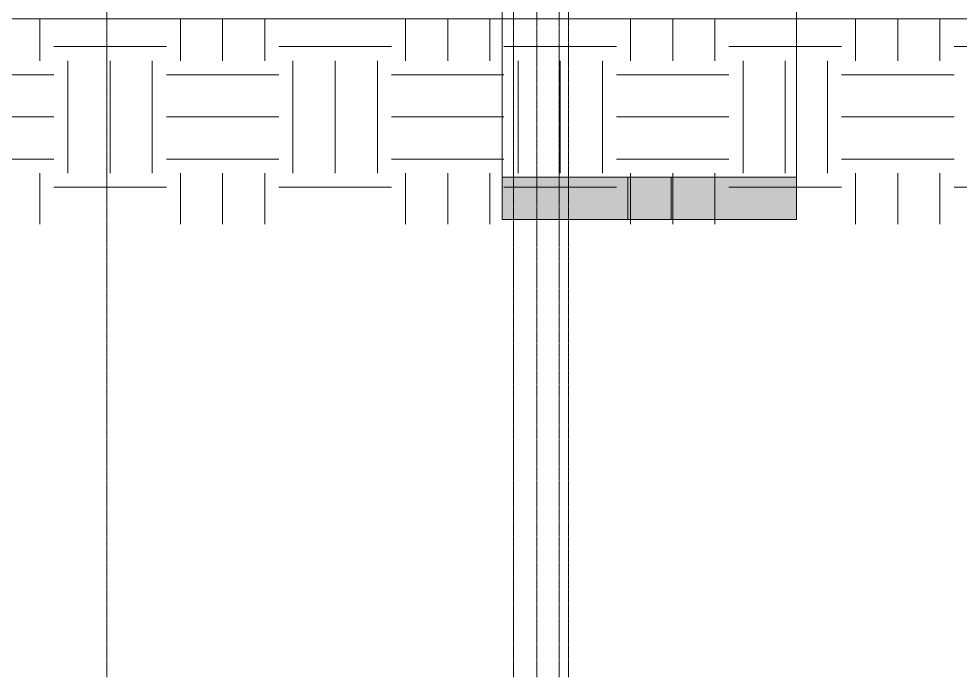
# Model space of a CAD drawing. Header units: inches. Extents: x -23565 to -43, y -324 to 853.
# Drawn here: x -8757 to -8355.5, y -293 to -12 of the extents above; entities that cross this region are included whole.
import ezdxf

# ---------------------------------------------------------------- set-up
doc = ezdxf.new("R2010")
doc.units = ezdxf.units.IN
doc.header["$MEASUREMENT"] = 0
doc.linetypes.add('Grid Line 1_2_', pattern=[0.875, 0.5, -0.125, 0.125, -0.125])
for name, color, linetype, lineweight in [('C-TOPO', 7, 'Continuous', 13), ('G-ANNO-SYMB', 111, 'Continuous', 9), ('S-GRID', 1, 'Continuous', 9)]:
    doc.layers.add(name, color=color, linetype=linetype, lineweight=lineweight)

# ---------------------------------------------------------------- blocks, each defined once
blk = doc.blocks.new('Section - 3_32_ x 3_8_-18514-Building Section - North_South looking West _ Fitness Center')
at = {"layer": 'G-ANNO-SYMB'}
blk.add_hatch(color=256, dxfattribs=at).paths.add_polyline_path([(-22320.83, -79.66), (-22248.83, -79.66), (-22248.83, -97.66), (-22320.83, -97.66)], flags=0)
for p, q in [((-22320.83, -79.66), (-22320.83, -97.66)), ((-22248.83, -79.66), (-22320.83, -79.66)), ((-22248.83, -97.66), (-22248.83, -79.66)), ((-22320.83, -97.66), (-22248.83, -97.66))]:
    blk.add_line(p, q, dxfattribs=at)

msp = doc.modelspace()

# ---------------------------------------------------------------- hatches: boundary and pattern name
at = {"layer": 'C-TOPO', "lineweight": 9}
h = msp.add_hatch(dxfattribs=at)
h.set_pattern_fill('FP_51', color=8, style=0, pattern_type=2)
h.set_pattern_definition([(0, (-21606.15, 72.08), (48, 48), [48, -48]), (0, (-21606.15, 90.08), (48, 48), [48, -48]), (0, (-21606.15, 108.08), (48, 48), [48, -48]), (90, (-21600.15, 114.08), (-48, 48), [48, -48]), (90, (-21582.15, 114.08), (-48, 48), [48, -48]), (90, (-21564.15, 114.08), (-48, 48), [48, -48])])
h.paths.add_polyline_path([(-7970.95548, -99.61925), (-7308.77195, -99.61925), (-7308.77195, -48), (-7313.77195, -48), (-7313.77195, -36), (-7308.77195, -36), (-7308.77195, -12.00628), (-8967.27195, -12.00628), (-8967.27195, -36), (-8962.27195, -36), (-8962.27195, -48), (-8967.27195, -48), (-8967.27195, -99.61925), (-8125.87948, -99.61925)], flags=0)

# ---------------------------------------------------------------- linework, layer by layer
at = {"layer": 'C-TOPO'}
msp.add_line((-7415.25502, -12.00628), (-8967.27195, -12.00628), dxfattribs=at)
at = {"layer": 'C-TOPO', "color": 8, "lineweight": 9}
msp.add_line((-7415.25624, -12.00628), (-8967.27138, -12.00628), dxfattribs=at)
at = {"layer": 'G-ANNO-SYMB'}
for p, q in [((-8550.8261, 545.15708), (-8550.8261, -79.66081)), ((-8425.30222, 545.15708), (-8425.30222, -79.66081))]:
    msp.add_line(p, q, dxfattribs=at)
at = {"layer": 'S-GRID', "linetype": 'Grid Line 1_2_'}
for p, q in [((-8719.52195, -293.03588), (-8719.52195, 738.65708)), ((-8719.52195, -293.03588), (-8719.52195, 738.65708)), ((-8546.02195, -293.03588), (-8546.02195, 738.65708)), ((-8536.02195, -293.03588), (-8536.02195, 738.65708)), ((-8536.02195, -293.03588), (-8536.02195, 738.65708)), ((-8526.52195, -293.03588), (-8526.52195, 738.65708)), ((-8522.52195, -293.03588), (-8522.52195, 738.65708))]:
    msp.add_line(p, q, dxfattribs=at)

# ---------------------------------------------------------------- block references
at = {"layer": 'G-ANNO-SYMB', "extrusion": (0, 0, -1)}
msp.add_blockref('Section - 3_32_ x 3_8_-18514-Building Section - North_South looking West _ Fitness Center', (30799.65919, 0), dxfattribs=at)
at = {"layer": 'G-ANNO-SYMB'}
msp.add_blockref('Section - 3_32_ x 3_8_-18514-Building Section - North_South looking West _ Fitness Center', (13823.53087, 0), dxfattribs=at)

doc.saveas('drawing.dxf')
